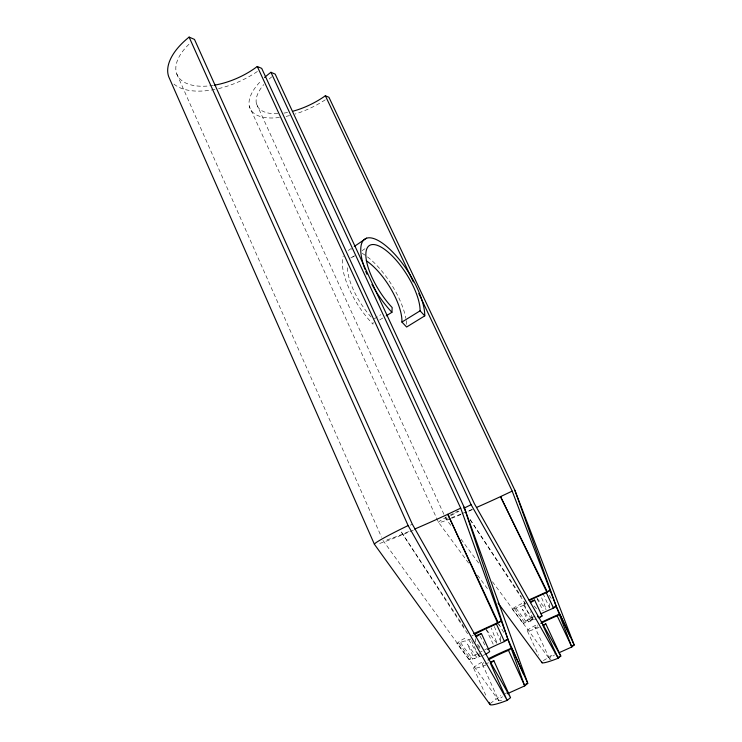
<?xml version="1.0" encoding="UTF-8"?>
<svg xmlns="http://www.w3.org/2000/svg" width="742" height="742" viewBox="0 0 742 742"><rect width="100%" height="100%" fill="white"/><g stroke="black" fill="none" stroke-linecap="round" stroke-linejoin="round"><path stroke-width="0.56" stroke-dasharray="3.71 2.78" d="M373.115 322.26L372.976 324.161A51.319 19.635 57.5 0 1 343.221 256.148M475.743 638.714L475.168 641.515L481.641 649.12M481.929 655.78L474.323 658.553L469.102 659.573L471.476 657.115L477.931 653.35M469.102 659.573L456.961 643.537L459.762 641.051L467.172 636.961M490.174 703.499L500.831 695.987L500.572 695.458M543.283 660.621L554.886 653.758M351.43 248.357L348.582 250.267A51.319 19.635 57.5 0 1 351.875 249.813M352.654 256.955L354.555 255.684M362.161 250.62L365.008 248.718M374.274 318.819L380.869 314.673M379.607 320.006L383.391 317.632M505.219 693.64L506.981 692.703M470.178 519.715L525.846 604.619L512.36 609.367L514.048 607.652L525.011 601.855M470.985 638.955L456.961 643.537M480.528 651.94L482.133 651.124M484.767 649.797L486.826 648.758M534.899 616.064L524.64 621.685L523.231 623.401L536.253 619.097M410.27 525.178L412.302 524.177M482.745 655.464L484.878 654.62M465.271 641.134L465.8 640.949M477.273 645.79L481.215 649.612M534.082 605.917L536.967 609.201M537.152 598.442L546.103 609.562M512.36 609.367L523.231 623.401M486.678 629.977L497.335 643.824L491.25 627.899M516.098 608.301L526.783 622.584M450.746 525.29L445.961 518.806L256.389 103.602M461.005 539.174L478.785 563.234M492.456 581.747L549.711 659.258L535.001 627.509M468.61 563.104L438.439 522.192L249.377 106.449M477.523 575.198L488.496 590.076M460.578 642.72L472.561 659.035M514.633 608.802L525.058 623.122M382.955 540.417L498.735 700.569L482.411 664.266M459.066 643.184L470.78 659.517M530.901 621.165L522.396 609.247L528.48 622.056M476.921 657.644L467.33 644.047L474.323 658.553M470.243 519.688L521.348 596.661M464.065 627.148L400.773 531.189L468.452 635.069M523.796 605.453L533.294 620.293L530.335 611.714M468.74 639.854L479.49 656.744L477.681 651.606M549.247 595.269L552.15 599.861M503.753 632.351L499.023 624.486L499.227 626.406L498.114 623.985M479.935 635.968L485.231 645.809M495.517 698.537L495.767 699.02M550.249 655.622L550.481 656.086M536.976 598.599L543.116 610.833M486.01 629.105L493.291 644.418M524.019 604.007L531.263 619.681M527.386 631.043L538.571 655.232M543.023 593.442L549.525 607.939M471.643 640.587L478.265 655.325M473.73 668.301L485.75 695.115M176.726 73.81L381.555 537.236M494.311 626.517L500.952 642.192M541.651 597.792L546.362 609.367M549.33 603.645L549.859 607.902M500.331 636.553L500.831 641.069M551.065 659.221A18.569 2.041 -24.2 0 1 554.32 655.26M472.385 509.235A53.174 2.365 -24.6 0 1 466.152 511.887M465.067 512.332A53.174 2.365 -24.6 0 1 461.923 513.631M460.921 514.048A53.174 2.365 -24.6 0 1 450.533 518.027M448.224 518.769A53.174 2.365 -24.6 0 1 447.324 517.731M451.099 515.467A53.174 2.365 -24.6 0 1 458.983 511.257M472.116 509.754A61.456 2.736 -24.6 0 1 467.924 511.563M460.875 514.549A61.456 2.736 -24.6 0 1 451.655 518.306M450.542 518.741A61.456 2.736 -24.6 0 1 446.879 516.933M449.819 515.365A61.456 2.736 -24.6 0 1 458.204 511.053M537.727 626.925A18.448 1.447 -24.3 0 1 537.904 625.033M539.156 627.407A26.907 2.105 -24.3 0 1 536.039 625.033M533.971 619.041A18.485 1.308 -24.3 0 1 533.424 617.752M525.262 603.719A18.402 1.011 -24.3 0 1 524.984 602.996M325.228 99.836A56.336 25.757 -26.1 0 1 295.01 114.073M289.538 115.594A56.336 25.757 -26.1 0 1 286.106 116.373M279.465 117.486A56.336 25.757 -26.1 0 1 260.618 81.295M287.571 112.459A48.749 22.279 -26.1 0 1 283.323 113.183M277.842 113.693A48.749 22.279 -26.1 0 1 263.864 84.495M269.244 79.004A48.749 22.279 -26.1 0 1 271.693 76.88M486.01 664.943A30.468 2.718 -24.5 0 1 484.832 660.593M488.57 662.773A20.897 1.864 -24.5 0 1 483.886 662.56M408.656 531.606A60.046 3.033 -24.5 0 1 384.653 540.51M501.573 700.485A21.045 2.634 -24.5 0 1 502.547 696.738M479.443 655.26A20.934 1.679 -24.5 0 1 479.777 653.693M471.829 635.968A20.832 1.298 -24.5 0 1 473.433 635.031M413.322 530.159A69.414 3.506 -24.5 0 1 377.242 544.127M257.4 71.464A62.94 32.277 -24.4 0 1 216.098 89.17M214.995 89.392A62.94 32.277 -24.4 0 1 173.758 83.911M213.436 85.339A54.454 27.918 -24.4 0 1 190.221 43.064M362.254 253.356A51.319 19.635 57.5 0 1 366.594 256.24M367.485 256.908A51.319 19.635 57.5 0 1 405.846 318.327M406.236 320.646A51.319 19.635 57.5 0 1 406.625 325.024M371.139 317.057A43.472 16.621 57.5 0 1 347.497 265.812M350.753 258.012A43.472 16.621 57.5 0 1 354.444 256.565"/><path stroke-width="1.11" d="M386.239 315.851L391.924 312.289L392.175 307.559A43.871 15.972 57.6 0 1 365.852 254.052A43.871 15.972 57.6 0 1 393.529 257.288A43.871 15.972 57.6 0 1 420.083 310.833L424.767 315.86L406.625 327.018L401.923 322.065A43.472 16.621 57.5 0 0 366.288 260.748M559.032 652.728L571.785 646.987L574.197 644.993L559.691 614.051L557.177 615.832A18.448 1.447 -24.3 0 0 540.853 623.419M510.542 697.61L507.185 700.383A30.617 3.84 -24.5 0 1 490.082 704.64L374.404 544.266L168.824 76.973A62.94 32.277 -24.4 0 1 189.108 37.1L194.487 39.419L412.302 524.177L510.542 697.61L493.866 660.751A20.897 1.864 -24.5 0 1 490.332 662.133M507.658 693.761A21.045 2.634 -24.5 0 1 510.283 692.379L524.705 685.896L527.785 683.345L464.065 507.046L261.703 68.385L257.279 66.474A54.454 27.918 -24.4 0 1 214.568 85.154M493.866 660.751L490.369 663.227L507.185 700.383L408.119 525.559L189.108 37.1M488.069 660.018A20.897 1.864 -24.5 0 1 508.502 650.363L511.711 648.081L527.553 682.77M264.579 77.493A56.336 25.757 -26.1 0 1 270.941 72.289L471.124 504.708L558.207 658.219L560.804 656.067L545.815 623.901L543.107 625.821L558.207 658.219A27.009 2.968 -24.2 0 1 542.124 662.81L498.095 603.088M485.954 654.194L489.683 651.652L481.419 633.51A20.832 1.298 -24.5 0 1 475.316 635.959M487.503 649.361A20.934 1.679 -24.5 0 1 504.477 641.561L507.899 639.233L464.065 507.046M537.635 616.472L539.165 617.919L542.05 615.953L534.62 600.092A18.402 1.011 -24.3 0 1 530.734 601.706M540.862 613.847A18.485 1.308 -24.3 0 1 553.551 608.106L556.222 606.288L514.855 490.239L328.938 97.295L325.367 95.746A48.749 22.279 -26.1 0 1 293.053 111.17M354.268 246.446L366.604 238.173M476.123 636.84L481.419 633.51M474.407 634.484A20.832 1.298 -24.5 0 1 496.426 624.078L501.332 620.998L473.813 633.594M530.521 602.671L534.62 600.092M530.038 600.259A18.402 1.011 -24.3 0 1 546.298 592.756L550.128 590.344L528.833 599.99M401.923 322.065L420.083 310.833M257.279 66.474L460.689 508.168L447.788 514.28A60.046 3.033 -24.5 0 1 414.657 529.074M418.776 293.433L512.184 491.121L500.525 496.621A53.174 2.365 -24.6 0 1 476.8 507.324M553.068 607.642L556.222 606.288L570.607 637.295M505.256 640.355L507.899 639.233L523.815 674.561M546.529 591.912L547.012 591.708L546.483 590.178L500.525 496.621L546.919 592.302M497.326 622.733L497.863 622.501L497.288 620.757L447.788 514.28L497.752 623.178M572.138 645.846L574.197 644.993M525.818 684.152L527.785 683.345M270.941 72.289L275.189 74.126L474.351 503.632L560.804 656.067A18.569 2.041 -24.2 0 1 558.726 656.865M537.69 616.212L539.165 617.919M541.734 661.873L542.124 662.81M325.367 95.746L413.34 281.932M546.307 592.747L553.551 608.106M557.177 615.832L571.674 646.69M496.435 624.078L504.477 641.561M508.502 650.363L524.585 685.552M488.987 702.331L489.915 704.399M514.855 490.239L573.974 644.492M512.184 491.121L571.785 646.987M460.689 508.168L524.705 685.896M463.871 508.233A61.456 2.736 -24.6 0 1 471.124 504.708M545.815 623.901A18.448 1.447 -24.3 0 1 542.801 625.116M541.345 622.343A26.907 2.105 -24.3 0 1 558.698 614.469M542.05 615.953A18.485 1.308 -24.3 0 1 540.009 616.797M488.867 658.506A30.468 2.718 -24.5 0 1 509.81 648.87M374.404 544.266A69.414 3.506 -24.5 0 1 408.119 525.559M391.924 312.289A51.792 18.865 57.6 0 1 371.918 284.418M366.975 274.271A51.792 18.865 57.6 0 1 365.732 271.275M364.981 269.309A51.792 18.865 57.6 0 1 384.671 244.823A51.792 18.865 57.6 0 1 424.767 315.86"/></g></svg>
